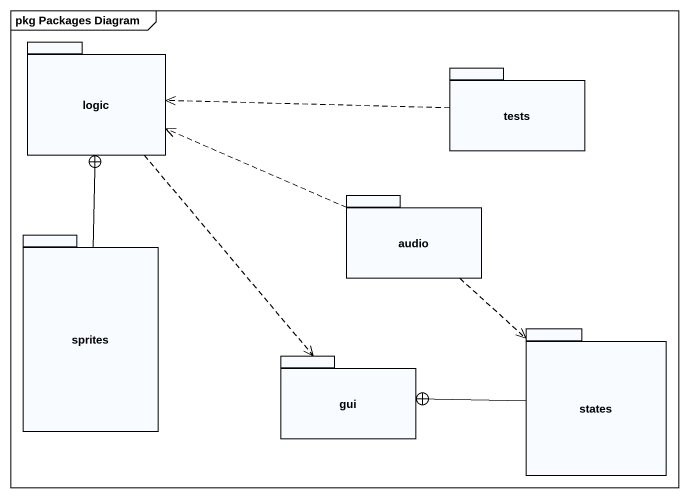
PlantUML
@startuml
mainframe pkg Packages Diagram
package logic {
}
package tests {
}
package audio {
}
package sprites {
}
package gui {
}
package states {
}
logic ..> gui
tests .left.> logic
audio .left.> logic
audio ..> states
sprites -up-+ logic
states -left-+ gui
@enduml
